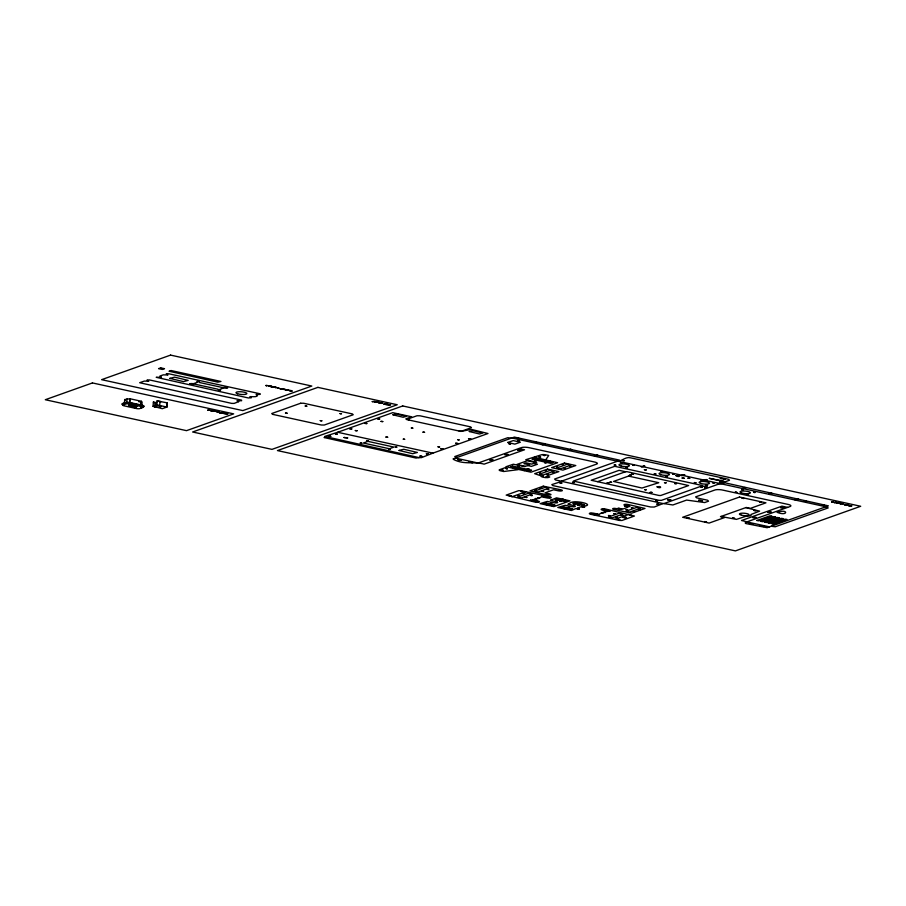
<?xml version="1.0" encoding="UTF-8"?>
<svg xmlns="http://www.w3.org/2000/svg" width="906" height="906" viewBox="0 0 906 906"><rect width="100%" height="100%" fill="white"/><g stroke="black" fill="none" stroke-linecap="round" stroke-linejoin="round"><path stroke-width="1.36" d="M124.371 403.759L124.688 399.546L129.966 398.753L141.257 401.245L142.117 402.026L141.88 404.835M126.693 402.932L127.044 398.731M129.615 402.966L129.966 398.753L129.569 402.977L132.083 403.532M129.818 404.506L130.657 404.631L128.493 405.775L135.107 407.224L136.829 406.613L134.858 406.069L135.107 407.224M140.951 405.446L141.302 401.233L140.906 405.458L134.609 404.076M153.046 406.296L154.971 406.715A3.533 0.861 4.8 0 0 160.26 407.032A3.533 0.861 4.8 0 0 159.184 405.673L156.704 405.129L157.055 400.916L167.236 402.853L166.874 407.066L162.333 408.685L153.046 406.296L153.397 402.083L154.541 402.638M154.971 406.715L155.334 402.502L153.318 402.06M155.153 407.111L155.504 402.898M166.874 407.066L159.694 405.492L160.056 401.279M166.647 407.145L167.236 402.853M787.574 507.383L781.946 506.148L741.516 520.52L747.552 521.901L745.128 522.887L745.853 523.543L767.122 527.711L828.401 505.876L725.219 482.864L718.356 484.2L717.541 483.657L720.553 483.43L729.511 480.237L728.537 479.274L630.655 457.836C625.321 456.228 621.154 462.162 616.884 461.097L511.845 437.983M616.884 461.097L619.489 460.123L514.348 437.088L453.068 458.912L453.725 459.546C464.212 464.982 473.94 461.233 484.144 464.144L524.54 449.761L518.866 448.527M747.19 521.765L790.191 506.477A5.776 1.416 4.8 0 0 787.257 504.234L723.384 490.237A5.776 1.416 4.8 0 0 714.494 490.146L695.627 496.873L696.601 497.824L707.563 500.225L708.549 501.177L704.687 502.558L686.612 500.078L672.886 504.97L663.26 503.487L654.223 507.043L650.667 507.009L552.785 485.571L551.811 484.608L562.026 481.312L555.582 480.01L554.597 479.059L596.216 464.234A5.776 1.416 4.8 0 0 593.758 461.845L529.897 447.858A5.776 1.416 4.8 0 0 521.007 447.757L478.493 462.898M288.165 390.101L287.666 389.931M545.763 459.761L548.708 455.469L545.831 454.846A3.273 0.804 4.8 0 0 541.29 454.835L525.763 459.727L536.692 462.343L531.754 464.099L526.08 462.853L523.94 463.612L529.614 464.857L524.676 466.613L513.294 464.234L506.046 466.726L530.984 472.196L557.586 462.717L534.415 457.281M284.291 389.489L283.182 389.252L285.367 389.376L284.235 389.614M384.744 403.725L383.714 404.257L387.224 404.053L384.416 404.178L385.446 404.042M845.377 504.461L844.449 504.936L847.608 504.755L845.083 504.869L846.011 504.755M281.087 388.923L279.705 388.617L281.755 388.934M224.541 413.646L223.476 413.419L226.375 413.544L224.722 413.589M274.495 387.111L276.081 387.417L275.39 387.36M287.768 390.01L288.165 390.067M270.668 386.386L271.619 386.432L270.577 386.477M271.222 386.454L270.713 386.443M291.313 390.69C288.187 390.565 294.665 391.335 291.279 391.018M276.987 387.938L277.27 387.949M291.539 390.769L290.656 390.497M130.657 404.631L129.705 404.971L135.379 406.205M140.747 407.474L143.488 406.5A3.488 0.861 4.8 0 0 142.185 405.22L130.09 402.57A3.488 0.861 4.8 0 0 125.356 402.524L122.604 403.498A3.488 0.861 4.8 0 0 122.888 404.472M140.713 407.893L143.454 406.919A3.488 0.861 4.8 0 0 142.151 405.639L130.056 402.989A3.488 0.861 4.8 0 0 125.322 402.944L122.57 403.917A3.488 0.861 4.8 0 0 123.499 405.107M265.696 385.469L266.738 385.786M266.137 385.571L267.145 385.378L266.443 385.639M273.057 387.1L274.28 386.953L273.306 387.009M281.234 388.957L282.366 388.719L281.528 389.014M222.967 413.136L222.242 412.853L224.076 413.034L221.902 413.011L223.125 413.079M289.49 390.769L290.328 390.463L289.716 390.679M337.655 432.275L392.74 412.66L411.63 416.794L405.843 418.855L406.5 419.489L460.916 431.415L471.448 429.399L487.972 433.521L432.887 453.136L337.655 432.275L324.71 436.443L419.093 457.609L421.46 457.643L432.887 453.136M325.367 437.088L324.076 437.541L416.024 458.051L419.093 457.609M408.391 419.908L409.025 419.682L407.145 419.263L417.009 415.752L419.965 415.786L470.61 426.873L471.426 427.666L461.562 431.188L459.025 430.996M541.516 444.484L543.509 444.427L542.649 444.733M506.533 467.213L499.67 469.648A3.273 0.804 4.8 0 0 500.792 470.882L503.657 471.516L517.87 469.693M567.971 450.271L569.965 450.214L569.104 450.52M594.427 456.069L596.408 456.012L595.559 456.318M511.754 496.816L525.91 491.777M561.629 481.12L617.28 461.301M532.218 501.312L535.038 500.305A60.94 14.949 4.8 0 0 537.938 501.007A3.046 0.747 4.8 0 1 539.081 502.117A3.046 0.747 4.8 0 1 534.936 502.083L506.182 495.106L518.628 490.667L520.995 490.701L549.738 496.805A3.046 0.747 4.8 0 1 550.882 497.915A3.046 0.747 4.8 0 1 546.737 497.881A60.94 14.949 4.8 0 0 543.6 497.258A61.608 15.119 4.8 0 0 541.335 496.76C539.512 498.742 537.36 498.674 532.762 499.806A61.608 15.108 4.8 0 0 534.97 500.293L535.038 500.305M543.6 497.258L546.42 496.25M597.632 481.664L625.514 471.732L627.292 471.754L688.628 485.559L660.746 495.491L658.968 495.469L591.199 480.259L619.092 470.327L625.514 471.732M642.037 466.499L641.176 466.805L643.169 466.749M682.025 475.254L681.165 475.559L683.158 475.503M594.211 514.891L597.088 513.895A61.608 15.108 4.8 0 0 599.285 514.381C601.312 512.411 603.113 512.456 607.869 511.324A61.608 15.119 4.8 0 0 605.65 510.848A60.94 14.949 4.8 0 0 602.683 510.135A3.046 0.747 4.8 0 1 601.539 509.013A3.046 0.747 4.8 0 1 605.684 509.059L634.438 516.035L621.992 520.463L619.625 520.44L590.882 514.336A3.046 0.747 4.8 0 1 589.738 513.215A3.046 0.747 4.8 0 1 593.883 513.26A60.94 14.949 4.8 0 0 597.031 513.883M605.65 510.848L608.402 509.829M704.392 480.157L703.532 480.463L705.525 480.406M614.71 519.365L628.866 514.325M664.053 503.543L718.356 484.2M742.184 488.436L744.177 488.379L743.316 488.685M768.639 494.234L770.632 494.178L769.772 494.483M795.094 500.021L797.087 499.965L796.227 500.271M848.197 505.027L846.408 505.355L849.534 505.322M287.349 389.988L285.39 389.863L286.613 389.727M214.054 411.165L212.242 410.962L213.352 411.098M268.051 385.786L267.791 385.809M288.017 390.158L287.587 390.067M216.523 411.686C215.764 411.392 216.217 411.539 216.024 411.494M286.942 390.022L285.945 389.988M289.003 390.441L289.648 390.384L288.686 390.395M275.673 387.598L274.325 387.168M213.567 411.233L215.821 411.233L214.167 411.279M156.704 405.129L159.694 405.492M625.774 505.967L625.027 506.148L626.171 506.024M290.667 390.565L291.358 390.633M271.29 386.284L270.418 386.454M618.345 461.313L719.398 483.442M720.757 483.736L825.898 506.771M511.414 438.13L507.756 437.7L454.767 456.567L457.145 457.462M825.468 506.93L828.22 507.904L775.242 526.771L771.199 526.25M745.808 507.62L759.613 511.131L750.949 514.506A6.976 1.71 4.8 0 1 746.102 516.227L736.442 519.387L720.927 516.477M536.046 462.57L527.235 460.769L516.952 464.416L525.321 466.386M533.679 463.408L537.462 464.234L531.46 466.375L527.677 465.548M455.435 458.074L477.428 462.887M561.924 481.403L662.977 503.532M747.484 522.049L769.477 526.862M157.055 400.916L159.535 401.46A3.533 0.861 4.8 0 1 160.838 401.879M138.788 401.72L139.501 401.879M124.688 399.546L125.504 400.339M618.594 508.719L621.81 509.421L614.698 508.345A2.831 0.691 4.8 0 0 612.649 508.764A2.831 0.691 4.8 0 0 614.053 509.568L631.675 513.181L644.981 508.447L628.288 504.551A2.831 0.691 4.8 0 0 623.996 504.812L624.098 504.993A2.831 0.691 4.8 0 0 625.423 505.525L629.953 506.511L624.483 505.888L628.028 507.201L623.305 508.889L617.824 508.334L619.908 508.583L618.583 508.617M134.054 405.378L136.319 405.865M128.901 404.518L130.181 404.801M130.215 405.163L136.829 406.613M133.284 407.258L135.968 407.847M123.533 404.676A3.488 0.861 4.8 0 1 123.193 404.586M156.919 402.853A3.533 0.861 4.8 0 1 155.334 402.502M251.211 397.677L248.437 397.983L156.206 377.315L161.483 377.281L159.864 376.069L163.284 374.846L167.893 374.993L166.262 373.782L168.844 373.782L260.226 393.804C261.63 395.446 252.615 393.102 257.542 395.492C256.726 398.221 246.036 395.197 251.211 397.677M375.152 401.528L372.253 401.63L375.152 401.528M389.648 404.767L388.844 405.107L390.633 404.801L387.462 404.801L389.648 404.767M238.686 401.652L234.144 403.408L231.63 403.385L139.671 382.717L144.314 381.086L148.777 381.211L147.01 380.101L149.331 379.92L241.54 400.124L241.608 400.746A3.001 0.736 4.8 0 1 239.603 400.622L236.964 400.769L238.686 401.652M831.583 502.049L833.52 501.664L831.583 502.049M534.257 442.083L536.499 442.264L534.257 442.083M546.431 497.134L550.055 497.439L546.431 497.134M577.45 505.14L579.002 505.276L577.45 505.14M712.728 482.796L714.279 482.932L712.728 482.796M278.878 388.028L277.576 387.938L278.867 388.051M375.73 402.015L379.127 402.275L374.733 402.015L376.522 401.709L375.73 402.015M379.421 402.83L382.819 403.091L378.425 402.83L380.214 402.513L379.421 402.83M837.257 502.921L840.315 503.158L836.374 502.921L837.982 502.649L837.257 502.921M840.587 503.657L843.645 503.883L839.692 503.657L841.3 503.374L840.643 503.611M836.204 502.422L834.154 502.671L836.77 502.524L834.936 502.207L836.204 502.422M644.778 489.716L646.318 489.863L644.834 489.67M169.886 378.38L183.488 381.619L188.188 380.373L174.575 377.179L169.886 378.38M392.921 414.812L403.125 417.247L406.522 416.352L396.307 413.963L393.011 414.733M399.082 450.463L412.683 453.702L417.383 452.456L403.77 449.263L399.127 450.407M469.263 431.539L479.467 433.974L482.864 433.079L472.649 430.678L469.353 431.46M507.768 442.479L514.857 444.121L520.372 442.196L513.272 440.599L507.768 442.479M550.452 500.305L556.352 501.754A2.661 0.657 4.8 0 1 557.349 502.728A2.661 0.657 4.8 0 1 553.736 502.694L547.281 501.437L540.112 503.611L553.883 506.601L569.987 500.871L556.533 497.847L550.452 500.305M568.141 504.178L574.042 505.639A2.661 0.657 4.8 0 1 575.038 506.601A2.661 0.657 4.8 0 1 571.426 506.567L565.174 505.299L557.79 507.462L571.471 510.486L575.582 508.674L579.455 509.025L577.292 508.062L580.644 506.873L584.744 507.032L582.354 506.261C597.801 505.152 574.404 499.251 570.033 503.045L568.141 504.178M349.557 428.685L351.8 428.9L349.557 428.685M804.471 501.256L806.714 501.471L804.471 501.256M752.841 523.996L749.126 523.408L752.841 523.996M209.422 410.271L208.403 410.203L209.422 410.293M221.019 412.808L219.999 412.74L221.019 412.83M534.721 460.497L536.261 460.644L534.721 460.497M704.596 521.618L706.487 521.811L704.596 521.618M821.867 505.05L824.098 505.288L821.867 505.05M272.117 386.737L273.555 386.794L272.117 386.737M777.291 512.4C788.152 516.68 788.662 508.334 777.291 512.4M217.112 411.89L219.309 411.981L217.112 411.89M189.784 383.668L192.344 384.223A3.873 0.951 4.8 0 1 194.801 384.144L217.836 389.184A3.873 0.951 4.8 0 1 218.12 389.874L219.999 390.475L220.656 389.897A2.593 0.634 4.8 0 1 219.92 389.286L223.533 388.006A2.593 0.634 4.8 0 1 225.832 388.062L227.734 387.836L225.13 387.372A5.561 1.37 4.8 0 1 222.468 387.53L199.433 382.491A5.561 1.37 4.8 0 1 199.354 381.732L197.485 381.12L196.817 381.698A2.356 0.578 4.8 0 1 197.463 382.287L193.839 383.578A2.356 0.578 4.8 0 1 191.642 383.544L189.784 383.668M305.243 406.001L306.783 406.171L305.243 406.001M320.282 420.644L321.823 420.814L320.282 420.644M340.01 413.623L341.551 413.793L340.09 413.578M328.878 436.137L330.758 436.341L328.878 436.137M344.042 437.507L347.632 437.904L344.042 437.507M355.333 430.554L357.043 430.746L355.333 430.554M364.597 423.329L366.817 423.578L364.597 423.329M360.282 443.045L361.822 443.215L360.282 443.045M377.462 418.742L379.682 418.991L377.462 418.742M366.93 440.678L368.47 440.848L366.93 440.678M381.064 421.392L382.774 421.573L381.064 421.392M385.945 437.043L387.655 437.236L385.945 437.043M388.617 449.251L390.158 449.421L388.617 449.251M403.261 439.172L404.801 439.342L403.34 439.138M423 432.151L424.54 432.321L423 432.151M426.386 453.793L428.266 453.997L426.386 453.793M438.04 446.794L439.569 446.964L438.04 446.794M440.656 448.629L442.875 448.866L440.656 448.629M468.538 438.697L470.769 438.934L468.538 438.697M457.734 459.569L461.279 460.146L457.734 459.569M469.07 462.06L472.615 462.626L469.161 462.003M489.761 459.976L493.091 459.818L489.874 459.92M508.979 443.77L510.599 443.951L508.979 443.77M504.778 454.631L508.096 454.484L504.778 454.631M516.896 438.244L519.115 438.493L516.896 438.244M501.743 470.169L503.283 470.339L501.743 470.169M517.553 440.724L519.183 440.894L517.553 440.724M506.035 468.64L507.575 468.81L506.114 468.595M517.643 450.044L520.973 449.897L517.756 449.988M513.272 468.13L514.812 468.289L513.351 468.085M517.564 466.601L519.104 466.76L517.564 466.601M508.855 495.582L510.995 495.82L508.855 495.582M527.394 468.753L528.934 468.923L527.394 468.753M517.926 495.695L519.466 495.865L517.926 495.695M520.656 491.38L522.796 491.618L520.656 491.38M539.07 456.873L540.61 457.043L539.07 456.873M539.013 458.957L540.554 459.127L539.093 458.912M523.294 493.781L524.823 493.951L523.362 493.747M543.362 455.344L544.902 455.514L543.362 455.344M525.254 497.303L526.794 497.473L525.254 497.303M539.738 472.751L540.678 472.853L539.783 472.717M530.622 495.389L532.162 495.559L530.622 495.389M548.843 461.109L550.384 461.279L548.843 461.109M534.699 489.716L536.239 489.886L534.699 489.716M542.184 476.137L543.475 476.273L542.252 476.103M545.31 470.758L546.25 470.86L545.355 470.735M530.44 500.18L532.32 500.384L530.44 500.18M540.067 487.813L541.607 487.972L540.067 487.813M545.967 476.964L547.247 477.1L546.035 476.93M547.292 474.404L548.232 474.506L547.337 474.382M535.344 498.572L536.624 498.719L535.412 498.538M534.676 501.29L538.266 501.686L534.676 501.29M537.496 497.813L538.776 497.949L537.496 497.813M542.037 491.324L543.577 491.494L542.037 491.324M552.864 472.411L553.804 472.513L552.864 472.411M556.714 466.692L557.654 466.794L556.771 466.669M541.811 496.126L543.691 496.329L541.811 496.126M547.394 489.41L548.934 489.58L547.473 489.376M562.298 464.71L563.238 464.812L562.343 464.687M547.213 494.2L549.093 494.404L547.315 494.155M564.279 468.357L565.219 468.459L564.325 468.323M546.42 504.925L547.96 505.084L546.42 504.925M559.772 482.796L561.822 483.023L559.772 482.796M550.338 503.521L551.879 503.691L550.418 503.487M569.851 466.364L570.791 466.465L569.851 466.364M558.583 490.146L560.463 490.361L558.583 490.146M559.783 501.245L561.324 501.414L559.783 501.245M562.162 499.308L563.702 499.478L562.162 499.308M572.535 482.309L574.415 482.524L572.535 482.309M564.098 508.798L565.638 508.968L564.178 508.753M568.028 507.394L569.568 507.564L568.107 507.36M573.691 504.291L575.231 504.461L573.77 504.257M577.145 508.583L578.775 508.764L577.145 508.583M579.851 503.192L581.392 503.351L579.851 503.192M582.207 506.782L583.838 506.964L582.298 506.737M614.257 465.038L615.797 465.208L614.257 465.038M590.621 513.543L594.211 513.94L590.621 513.543M607.043 482.977L608.843 482.966L607.043 482.977M610.021 482.094L611.561 482.264L610.021 482.094M620.904 462.672L622.445 462.841L620.904 462.672M622.411 460.486L624.461 460.712L622.513 460.429M596.963 514.744L598.843 514.948L596.963 514.744M602.411 509.342L606.012 509.738L602.411 509.342M601.867 513.147L603.158 513.283L601.935 513.113M604.019 512.388L605.299 512.524L604.076 512.354M608.334 510.701L610.214 510.905L608.334 510.701M632.626 465.231L634.166 465.401L632.705 465.197M608.492 515.537L610.032 515.695L608.492 515.537M629.749 475.061L631.289 475.231L629.829 475.016M631.708 474.189L633.509 474.189L631.708 474.189M614.517 508.945L616.408 509.149L614.517 508.945M613.849 513.623L615.389 513.793L613.849 513.623M615.82 517.133L617.36 517.303L615.82 517.133M617.858 519.455L619.998 519.693L617.971 519.398M625.887 504.891L627.767 505.095L625.887 504.891M644.359 469.738L646.408 469.965L644.46 469.682M621.188 515.231L622.716 515.401L621.188 515.231M626.046 509.727L627.586 509.897L626.046 509.727M622.92 517.224C626.737 519.829 628.492 515.888 622.92 517.224M631.414 507.813L632.943 507.983L631.414 507.813M629.659 515.254L631.799 515.491L629.659 515.254M633.373 511.335L634.913 511.505L633.373 511.335M654.313 473.815L655.853 473.985L654.313 473.815M638.741 509.421L640.282 509.591L638.741 509.421M650.123 492.411L651.924 492.411L650.123 492.411M660.972 471.448L662.513 471.607L660.972 471.448M657.088 486.828C660.904 489.433 662.66 485.48 657.088 486.828M666.035 476.375L667.575 476.545L666.114 476.341M664.517 482.683L666.057 482.841L664.517 482.683M655.672 500.531L657.552 500.735L655.672 500.531M656.895 504.064L658.945 504.291L656.895 504.064M672.682 474.008L674.223 474.178L672.762 473.974M676.012 475.639C679.828 478.243 681.584 474.302 676.012 475.639M674.789 483.623L676.589 483.623L674.857 483.589M667.62 499.806L671.04 500.18L667.62 499.806M682.116 478.017L684.2 478.243L682.116 478.017M687.994 478.175L689.704 478.368L687.994 478.175M694.381 482.592L695.921 482.751L694.381 482.592M701.029 480.214L702.569 480.384L701.029 480.214M700.95 487.054L702.241 487.202L700.95 487.054M687.224 517.802L689.104 518.005L687.224 517.802M703.973 486.386C707.563 488.832 709.217 485.118 703.973 486.386M709.319 478.368L724.041 481.426L709.398 478.323M704.732 487.892L706.012 488.028L704.732 487.892M706.091 485.152L707.631 485.322L706.17 485.118M698.673 500.271L702.524 500.69L698.673 500.271M719.534 481.765L721.584 481.992L719.534 481.765M735.253 492.162L736.793 492.332L735.253 492.162M741.901 489.784L743.441 489.953L741.98 489.75M742.139 498.243L744.019 498.447L742.139 498.243M746.974 494.721L748.503 494.891L746.974 494.721M753.622 492.354L755.162 492.524L753.69 492.32M753.962 510.463L756.023 510.69L753.962 510.463M759.522 502.049L761.402 502.252L759.522 502.049M752.818 517.598L756.148 517.451L752.818 517.598M756.906 520.486L758.911 520.848L771.923 516.137L769.885 515.854L756.906 520.486M760.689 521.324L762.682 521.675L775.695 516.964L773.667 516.68L760.689 521.324M760.44 525.888L763.985 526.454L760.44 525.888M767.824 512.252L771.153 512.105L767.824 512.252M764.471 522.15L766.465 522.502L779.477 517.802L777.45 517.507L764.471 522.15M768.243 522.977L770.247 523.328L783.26 518.628L781.221 518.334L768.243 522.977M772.025 523.804L774.018 524.155L787.031 519.455L785.004 519.161L772.139 523.747M780.7 507.666L784.03 507.519L780.7 507.666M285.515 413.034L287.055 413.204L285.515 413.034M210.939 410.486C210.645 411.143 211.087 409.682 210.939 410.486M279.218 388.255L279.218 388.255M217.599 411.958L218.55 411.981L217.599 411.958M732.524 518.096L734.562 518.334L732.524 518.096M851.346 505.775L850.247 506.205L851.968 505.842L848.65 505.854L851.346 505.775M419.965 456.08L421.834 456.296L419.965 456.08M625.989 467.598L627.518 467.779L625.989 467.598M209.966 410.327L207.746 410.18L209.966 410.327M221.551 412.864L219.331 412.717L221.551 412.864M227.802 413.94L225.843 413.861L227.78 413.974M276.387 387.474L275.39 387.44L276.353 387.428M523.113 470.271L524.642 470.452L523.113 470.271M395.288 446.885L396.805 447.066L395.288 446.885M457.779 439.75L459.308 439.942L457.87 439.716M335.333 433.827L337.191 434.065L335.333 433.827M411.324 428.006L413.011 428.221L411.415 427.96M544.574 462.626L546.091 462.819L544.574 462.626M556.024 500.406L557.541 500.61L556.125 500.361M455.707 443.249L457.892 443.555L455.707 443.249M268.822 385.967L268.889 385.933M269.478 386.103L268.788 386.103L269.546 386.081M282.581 388.98L283.635 389.002L282.581 388.98M277.961 387.927L278.063 387.904M123.273 404.925L123.114 404.993A2.616 0.646 4.8 0 0 123.952 405.809L136.636 408.595A2.616 0.646 4.8 0 0 139.694 408.629L142.774 407.53A2.616 0.646 4.8 0 0 141.936 406.703L129.252 403.929A2.616 0.646 4.8 0 0 126.194 403.895L123.273 404.925M92.435 382.932L45.3 399.727L186.523 430.656L233.657 413.872L92.435 382.932M170.577 355.107L101.608 379.671L242.842 410.599L311.8 386.047L170.577 355.107M160.713 367.859L158.573 368.629L162.344 369.455L164.496 368.685L160.713 367.859M171.064 370.531L169.06 371.245L217.859 382.162L220.951 381.46L171.064 370.531M270.203 386.058L269.433 386.239L270.203 386.058M272.038 386.454L271.2 386.76L272.038 386.454M212.298 410.452L211.03 410.894L212.298 410.452M317.893 387.372L192.616 431.992L271.97 449.376L397.247 404.755L317.893 387.372M300.69 403.227L271.732 413.532L272.547 414.336L321.302 425.005L324.257 425.039L353.227 414.733L352.4 413.929L303.657 403.249L300.69 403.227M387.541 404.121L385.854 404.722L388.108 404.246L387.541 404.121M402.728 405.956L277.451 450.576L735.423 550.893L860.7 506.273L402.728 405.956M367.949 441.369L363.317 443.023L389.387 448.742L394.019 447.088L367.949 441.369M544.087 443.566L543.226 443.872L545.219 443.815L544.087 443.566M512.717 466.092L510.565 466.862L529.466 470.995L531.607 470.237L512.717 466.092M534.166 458.459L532.026 459.217L550.916 463.362L553.056 462.592L534.166 458.459M570.542 449.353L569.681 449.659L571.675 449.603L570.542 449.353M564.461 463.045L551.595 467.632L562.932 470.123L575.797 465.537L564.461 463.045M547.53 469.115L534.665 473.691L540.927 475.809C539.636 476.941 547.745 478.628 549.749 477.02L547.031 475.809L558.866 471.596L547.53 469.115M550.236 470.327L539.512 474.144L543.294 474.971L554.019 471.154L550.236 470.327M567.167 464.257L556.443 468.085L560.225 468.912L570.95 465.084L567.167 464.257M596.997 455.152L596.137 455.458L598.13 455.401L596.997 455.152M543.283 486.171L529.976 490.905L546.748 494.823A2.831 0.691 4.8 0 0 549.874 495.016A2.831 0.691 4.8 0 0 550.859 494.359L545.004 492.841L553.577 489.784L558.119 490.78A2.831 0.691 4.8 0 0 560.259 491.018L560.939 490.995A2.831 0.691 4.8 0 0 560.905 489.784L543.283 486.171M528.357 493.294L517.632 497.111L521.403 497.938L532.128 494.121L528.357 493.294M545.129 487.315L534.404 491.143L538.187 491.969L548.911 488.141L545.129 487.315M614.766 466.318L573.362 481.063L659.047 500.327L661.414 500.361L702.818 485.616L614.766 466.318M643.758 465.888L642.898 466.194L644.891 466.137L643.758 465.888M545.491 502.909L543.351 503.668L552.796 505.741L554.948 504.982L545.491 502.909M557.292 498.708L555.152 499.466L564.597 501.539L566.737 500.78L557.292 498.708M628.526 476.092L613.509 481.437L641.969 488.04L658.764 482.717L628.526 476.092M563.181 506.782L561.04 507.553L570.486 509.614L572.626 508.855L563.181 506.782M574.982 502.581L572.83 503.351L582.286 505.412L584.427 504.653L574.982 502.581M683.736 474.642L682.875 474.948L684.868 474.891L683.736 474.642M706.114 479.546L705.253 479.852L707.246 479.795L706.114 479.546M619.217 513.192L608.492 517.02L612.275 517.847L623 514.019L619.217 513.192M636.771 507.394L626.046 511.211L629.829 512.037L640.553 508.221L636.771 507.394M720.825 478.323L720.179 478.561L722.331 478.662L720.825 478.323M723.849 478.991L723.203 479.217L725.355 479.319L723.849 478.991M744.755 487.519L743.905 487.824L745.898 487.768L744.755 487.519M739.489 497.043L682.648 517.281L709.104 523.079L724.653 517.541L720.497 516.635L746.238 507.462L750.395 508.368L765.944 502.83L739.489 497.043M771.21 493.317L770.36 493.623L772.342 493.566L771.21 493.317M797.665 499.104L796.804 499.41L798.798 499.353L797.665 499.104M834.392 501.856L834.392 501.856M621.256 466.08A5.232 1.28 4.8 0 0 629.398 465.752A5.232 1.28 4.8 0 0 621.935 463.906A5.232 1.28 4.8 0 0 621.256 466.08M700.655 483.419A5.232 1.28 4.8 0 0 709.364 483.521A5.232 1.28 4.8 0 0 702.931 481.448A5.232 1.28 4.8 0 0 700.655 483.419M660.599 474.642A5.232 1.28 4.8 0 0 669.308 474.744A5.232 1.28 4.8 0 0 662.875 472.672A5.232 1.28 4.8 0 0 660.599 474.642M741.572 515.22A4.881 1.2 4.8 0 0 749.103 514.88A4.881 1.2 4.8 0 0 742.071 513.181A4.881 1.2 4.8 0 0 741.572 515.22M237.632 393.782A5.447 1.336 4.8 0 0 246.704 393.872A5.447 1.336 4.8 0 0 239.999 391.709A5.447 1.336 4.8 0 0 237.632 393.782M741.538 492.989A5.232 1.28 4.8 0 0 750.236 493.091A5.232 1.28 4.8 0 0 743.803 491.018A5.232 1.28 4.8 0 0 741.538 492.989"/></g></svg>
